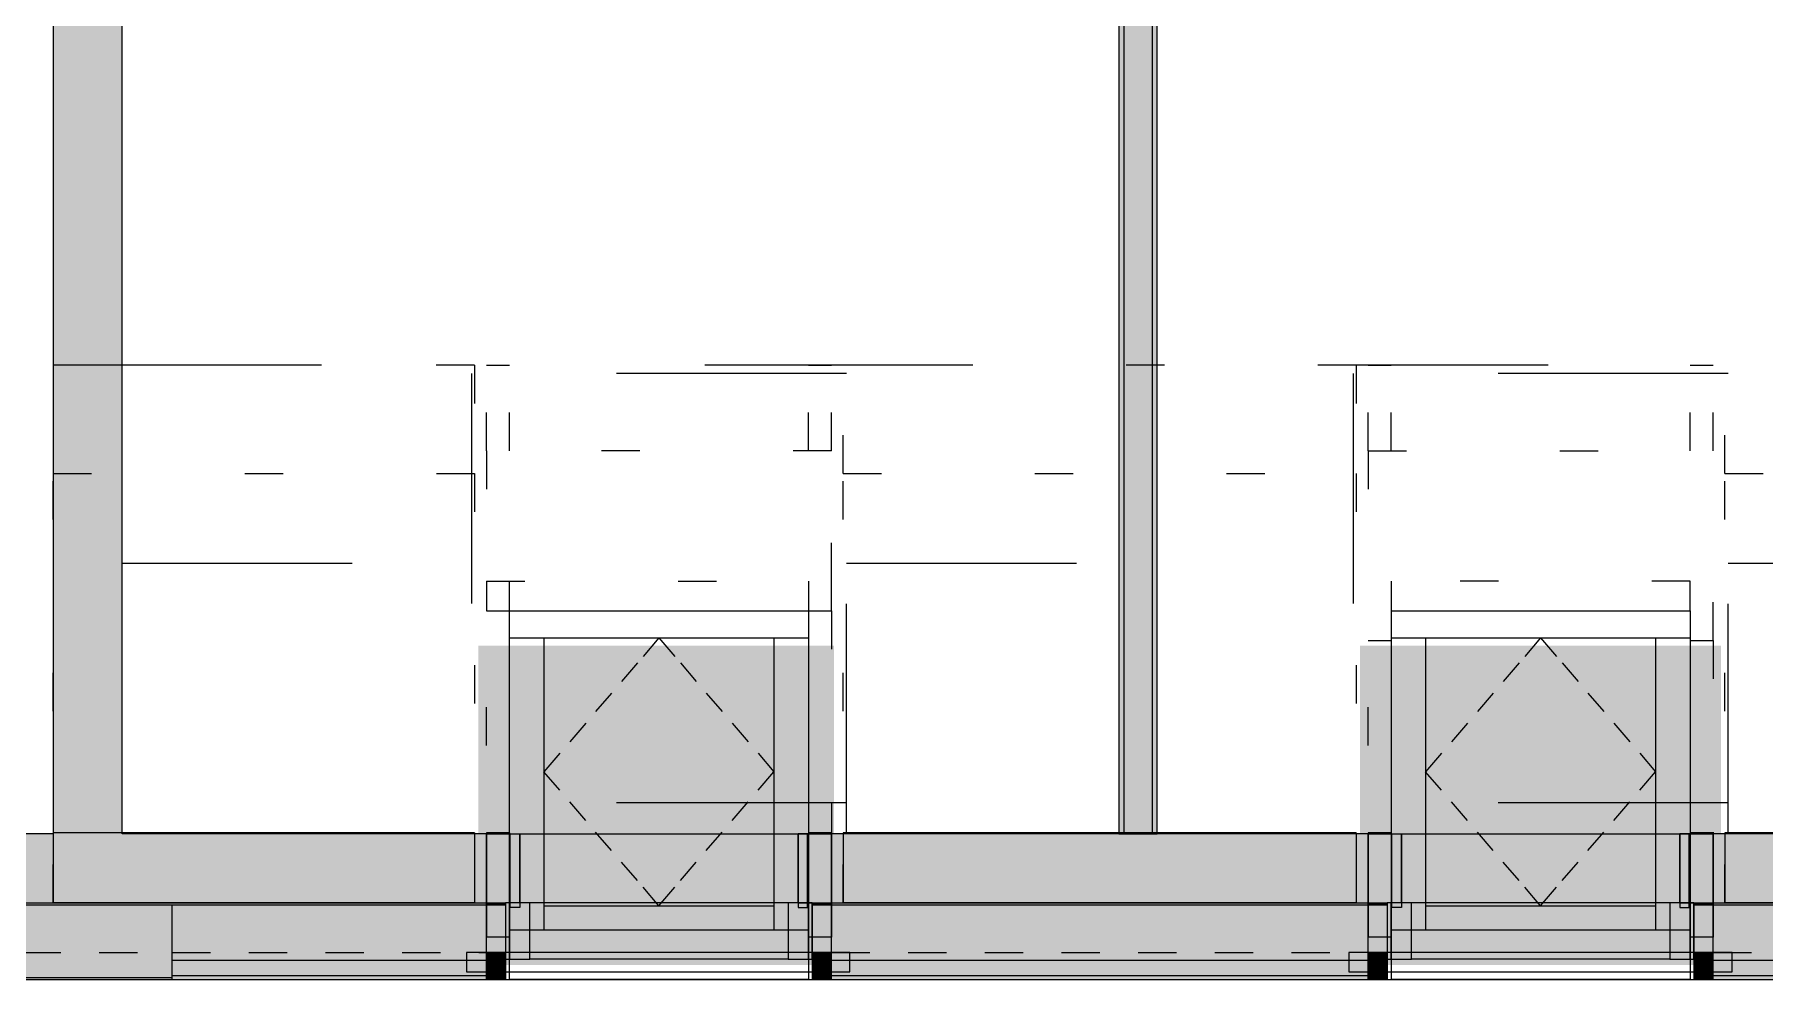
# Model space of a CAD drawing. Header units: metres. Extents: x -4 to 206, y -18 to 45.
# Drawn here: x 171.836 to 176.348, y 8.403 to 10.868 of the extents above; entities that cross this region are included whole.
import ezdxf

# ---------------------------------------------------------------- set-up
doc = ezdxf.new("R2010")
doc.units = ezdxf.units.M
doc.header["$MEASUREMENT"] = 0
for name, pattern in [('Baufluchtlinie', [0.013, 0.008, -0.005]), ('Grenzlinie', [0.008, 0.003, -0.005]), ('UNSICHTBAR', [0.4, 0, -0.4])]:
    doc.linetypes.add(name, pattern=pattern)
for name, color, linetype in [('110 Wand Aussen', 7, 'Continuous'), ('120 Wand Innen tragend', 7, 'Continuous'), ('130 Wand Innen', 7, 'Continuous'), ('310 Dachkonstruktion massiv', 7, 'Continuous'), ('325 Dachfenster', 7, 'Continuous'), ('905 VP Beschriftung Übersicht.Übersicht', 7, 'Continuous')]:
    doc.layers.add(name, color=color, linetype=linetype)

# ---------------------------------------------------------------- blocks, each defined once
blk = doc.blocks.new('Decke_6_1', base_point=(172.9622, 8.4733))
at = {"layer": '110 Wand Aussen', "color": 7, "linetype": 'Continuous', "lineweight": 13, "flags": 128}
blk.add_lwpolyline([(172.9622, 8.4733), (172.9622, 8.4233), (173.9622, 8.4233), (173.9622, 8.4733)], close=True, dxfattribs=at)
blk = doc.blocks.new('Decke_7_1', base_point=(175.2642, 8.4733))
at = {"layer": '110 Wand Aussen', "color": 7, "linetype": 'Continuous', "lineweight": 13, "flags": 128}
blk.add_lwpolyline([(175.2642, 8.4733), (175.2642, 8.4233), (176.2642, 8.4233), (176.2642, 8.4733)], close=True, dxfattribs=at)
blk = doc.blocks.new('Einfache Fensteröffnung[1]_1', base_point=(168.0292, 39.9833))
at = {"layer": '110 Wand Aussen', "color": 7, "linetype": 'Continuous', "lineweight": 18}
for p, q in [((175.3142, 8.6033), (175.3142, 8.7833)), ((176.2142, 8.6033), (176.2142, 8.7833))]:
    blk.add_line(p, q, dxfattribs=at)
at = {"layer": '110 Wand Aussen', "color": 7, "linetype": 'Continuous', "lineweight": 25}
for p, q in [((175.3142, 8.7833), (176.2142, 8.7833)), ((175.3142, 8.4033), (176.2142, 8.4033))]:
    blk.add_line(p, q, dxfattribs=at)
at = {"layer": '110 Wand Aussen', "color": 7, "linetype": 'Continuous', "lineweight": 13}
for p, q in [((175.3142, 8.5983), (175.3142, 8.6033)), ((175.3142, 8.4733), (175.3142, 8.5983)), ((176.2142, 8.5983), (176.2142, 8.6033)), ((176.2142, 8.4733), (176.2142, 8.5983)), ((175.3142, 8.4533), (175.3142, 8.4733)), ((175.3142, 8.4133), (175.3142, 8.4533)), ((176.2142, 8.4533), (176.2142, 8.4733)), ((176.2142, 8.4133), (176.2142, 8.4533)), ((175.3142, 8.4033), (175.3142, 8.4133)), ((176.2142, 8.4033), (176.2142, 8.4133))]:
    blk.add_line(p, q, dxfattribs=at)
blk = doc.blocks.new('Einfache Fensteröffnung[2]_1', base_point=(168.0292, 39.9833))
at = {"layer": '110 Wand Aussen', "color": 7, "linetype": 'Continuous', "lineweight": 18}
for p, q in [((173.0142, 8.6033), (173.0142, 8.7833)), ((173.9142, 8.6033), (173.9142, 8.7833))]:
    blk.add_line(p, q, dxfattribs=at)
at = {"layer": '110 Wand Aussen', "color": 7, "linetype": 'Continuous', "lineweight": 25}
for p, q in [((173.0142, 8.7833), (173.9142, 8.7833)), ((173.0142, 8.4033), (173.9142, 8.4033))]:
    blk.add_line(p, q, dxfattribs=at)
at = {"layer": '110 Wand Aussen', "color": 7, "linetype": 'Continuous', "lineweight": 13}
for p, q in [((173.0142, 8.5983), (173.0142, 8.6033)), ((173.0142, 8.4733), (173.0142, 8.5983)), ((173.9142, 8.5983), (173.9142, 8.6033)), ((173.9142, 8.4733), (173.9142, 8.5983)), ((173.0142, 8.4533), (173.0142, 8.4733)), ((173.0142, 8.4133), (173.0142, 8.4533)), ((173.9142, 8.4533), (173.9142, 8.4733)), ((173.9142, 8.4133), (173.9142, 8.4533)), ((173.0142, 8.4033), (173.0142, 8.4133)), ((173.9142, 8.4033), (173.9142, 8.4133))]:
    blk.add_line(p, q, dxfattribs=at)
blk = doc.blocks.new('Wand_16_1', base_point=(172.1942, 8.4733))
at = {"layer": '110 Wand Aussen', "linetype": 'Continuous', "lineweight": 0, "true_color": 0x000000}
for points in [[(172.1942, 8.6033), (173.0142, 8.6033), (173.0142, 8.7833), (172.1942, 8.7833)], [(173.9142, 8.7833), (173.9142, 8.6033), (175.3142, 8.6033), (175.3142, 8.7833)], [(176.2142, 8.7833), (176.2142, 8.6033), (177.3842, 8.6033), (177.3842, 8.7833)], [(172.1942, 8.5983), (173.0142, 8.5983), (173.0142, 8.6033), (172.1942, 8.6033)], [(172.1942, 8.5983), (172.1942, 8.4733), (173.0142, 8.4733), (173.0142, 8.5983)], [(173.9142, 8.5983), (175.3142, 8.5983), (175.3142, 8.6033), (173.9142, 8.6033)], [(173.9142, 8.4733), (175.3142, 8.4733), (175.3142, 8.5983), (173.9142, 8.5983)], [(176.2142, 8.5983), (177.5351, 8.5983), (177.5311, 8.6033), (176.2142, 8.6033)], [(176.2142, 8.4733), (177.5692, 8.4733), (177.5692, 8.5566), (177.5351, 8.5983), (176.2142, 8.5983)], [(172.1942, 8.4733), (172.1942, 8.4533), (173.0142, 8.4533), (173.0142, 8.4733)], [(173.9142, 8.4533), (175.3142, 8.4533), (175.3142, 8.4733), (173.9142, 8.4733)], [(176.2142, 8.4733), (176.2142, 8.4533), (177.5692, 8.4533), (177.5692, 8.4733)], [(172.1942, 8.4033), (173.0142, 8.4033), (173.0142, 8.4133), (172.1942, 8.4133)], [(175.3142, 8.4133), (173.9142, 8.4133), (173.9142, 8.4033), (175.3142, 8.4033)], [(176.2142, 8.4133), (176.2142, 8.4033), (177.5692, 8.4033), (177.5692, 8.4133)]]:
    blk.add_hatch(color=18, dxfattribs=at).paths.add_polyline_path(points)
at = {"layer": '110 Wand Aussen', "linetype": 'Continuous', "lineweight": 0, "true_color": 0xffffff}
for points in [[(172.1942, 8.4533), (172.1942, 8.4133), (173.0142, 8.4133), (173.0142, 8.4533)], [(173.9142, 8.4133), (175.3142, 8.4133), (175.3142, 8.4533), (173.9142, 8.4533)], [(176.2142, 8.4533), (176.2142, 8.4133), (177.5692, 8.4133), (177.5692, 8.4533)]]:
    blk.add_hatch(color=7, dxfattribs=at).paths.add_polyline_path(points)
at = {"layer": '110 Wand Aussen', "color": 7, "linetype": 'Continuous', "lineweight": 18}
for p, q in [((173.0142, 8.6033), (173.0142, 8.7833)), ((173.9142, 8.6033), (173.9142, 8.7833)), ((175.3142, 8.6033), (175.3142, 8.7833)), ((176.2142, 8.6033), (176.2142, 8.7833)), ((172.1942, 8.6033), (173.0142, 8.6033)), ((173.9142, 8.6033), (175.3142, 8.6033)), ((176.2142, 8.6033), (177.3842, 8.6033))]:
    blk.add_line(p, q, dxfattribs=at)
at = {"layer": '110 Wand Aussen', "color": 7, "linetype": 'Continuous', "lineweight": 13}
for p, q in [((172.1942, 8.5983), (173.0142, 8.5983)), ((173.0142, 8.5983), (173.0142, 8.6033)), ((173.0142, 8.4733), (173.0142, 8.5983)), ((173.9142, 8.5983), (173.9142, 8.6033)), ((173.9142, 8.5983), (175.3142, 8.5983)), ((173.9142, 8.4733), (173.9142, 8.5983)), ((175.3142, 8.5983), (175.3142, 8.6033)), ((175.3142, 8.4733), (175.3142, 8.5983)), ((176.2142, 8.5983), (176.2142, 8.6033)), ((176.2142, 8.5983), (177.5351, 8.5983)), ((176.2142, 8.4733), (176.2142, 8.5983)), ((172.1942, 8.4533), (173.0142, 8.4533)), ((173.0142, 8.4533), (173.0142, 8.4733)), ((173.0142, 8.4133), (173.0142, 8.4533)), ((173.9142, 8.4533), (173.9142, 8.4733)), ((173.9142, 8.4533), (175.3142, 8.4533)), ((173.9142, 8.4133), (173.9142, 8.4533)), ((175.3142, 8.4533), (175.3142, 8.4733)), ((175.3142, 8.4133), (175.3142, 8.4533)), ((176.2142, 8.4533), (176.2142, 8.4733)), ((176.2142, 8.4533), (177.5692, 8.4533)), ((176.2142, 8.4133), (176.2142, 8.4533)), ((172.1942, 8.4133), (173.0142, 8.4133)), ((173.0142, 8.4033), (173.0142, 8.4133)), ((173.9142, 8.4133), (175.3142, 8.4133)), ((173.9142, 8.4033), (173.9142, 8.4133)), ((175.3142, 8.4033), (175.3142, 8.4133)), ((176.2142, 8.4133), (177.5692, 8.4133)), ((176.2142, 8.4033), (176.2142, 8.4133))]:
    blk.add_line(p, q, dxfattribs=at)
at = {"layer": '110 Wand Aussen', "color": 7, "linetype": 'Baufluchtlinie', "lineweight": 0}
for p, q in [((172.1942, 8.4733), (173.0142, 8.4733)), ((173.9142, 8.4733), (175.3142, 8.4733)), ((176.2142, 8.4733), (177.5692, 8.4733))]:
    blk.add_line(p, q, dxfattribs=at)
at = {"layer": '110 Wand Aussen', "color": 7, "linetype": 'Continuous', "lineweight": 18, "flags": 128}
for points in [[(173.0142, 8.7833), (172.1942, 8.7833)], [(175.3142, 8.7833), (173.9142, 8.7833)], [(177.3842, 8.7833), (176.2142, 8.7833)]]:
    blk.add_lwpolyline(points, dxfattribs=at)
at = {"layer": '110 Wand Aussen', "color": 7, "linetype": 'Continuous', "lineweight": 13, "flags": 128}
for points in [[(172.1942, 8.4733), (172.1942, 8.5983)], [(172.1942, 8.4533), (172.1942, 8.4733)], [(172.1942, 8.4133), (172.1942, 8.4533)], [(172.1942, 8.4033), (172.1942, 8.4133)], [(172.1942, 8.4033), (173.0142, 8.4033)], [(173.9142, 8.4033), (175.3142, 8.4033)], [(176.2142, 8.4033), (177.5692, 8.4033)]]:
    blk.add_lwpolyline(points, dxfattribs=at)
at = {"layer": '110 Wand Aussen', "color": 7, "linetype": 'Continuous', "lineweight": 13}
for name in ['Einfache Fensteröffnung[2]_1', 'Einfache Fensteröffnung[1]_1']:
    blk.add_blockref(name, (168.0292, 39.9833), dxfattribs=at)
blk = doc.blocks.new('2-Flügelfenster 1+1 27[18]_1', base_point=(168.0292, 39.9833))
at = {"layer": '110 Wand Aussen', "linetype": 'Continuous', "lineweight": 0, "true_color": 0xffffff}
for points in [[(170.3792, 8.6283), (170.3792, 8.7183), (170.2892, 8.7183), (170.2892, 8.6283)], [(171.1692, 8.6283), (171.1692, 8.7183), (171.0792, 8.7183), (171.0792, 8.6283)], [(169.4442, 8.6033), (169.5442, 8.6033), (169.5442, 8.6933), (169.4442, 8.6933)], [(170.2542, 8.6933), (170.2042, 8.6933), (170.2042, 8.6033), (170.2542, 8.6033)], [(170.2542, 8.6033), (170.3042, 8.6033), (170.3042, 8.6283), (170.2892, 8.6283), (170.2892, 8.6933), (170.2542, 8.6933)], [(171.0792, 8.6833), (170.3792, 8.6833), (170.3792, 8.6633), (171.0792, 8.6633)], [(171.2542, 8.6933), (171.1692, 8.6933), (171.1692, 8.6283), (171.1542, 8.6283), (171.1542, 8.6033), (171.2542, 8.6033)], [(169.5442, 8.6583), (169.5442, 8.6383), (170.2042, 8.6383), (170.2042, 8.6583)]]:
    blk.add_hatch(color=7, dxfattribs=at).paths.add_polyline_path(points)
at = {"layer": '110 Wand Aussen', "linetype": 'Continuous', "lineweight": 0, "true_color": 0x000000}
for points in [[(169.4442, 8.6033), (169.4442, 8.6933), (169.4242, 8.6933), (169.4242, 8.6033)], [(171.2542, 8.6933), (171.2542, 8.6033), (171.2742, 8.6033), (171.2742, 8.6933)]]:
    blk.add_hatch(color=18, dxfattribs=at).paths.add_polyline_path(points)
at = {"layer": '110 Wand Aussen', "color": 8, "linetype": 'Continuous', "lineweight": 0}
blk.add_line((171.1692, 8.7183), (171.1692, 9.5983), dxfattribs=at)
at = {"layer": '110 Wand Aussen', "color": 7, "linetype": 'Continuous', "lineweight": 13}
for p, q in [((171.2742, 8.7833), (169.4242, 8.7833)), ((170.3792, 8.7183), (170.2892, 8.7183)), ((170.2892, 8.7183), (170.2892, 8.6283)), ((171.0792, 8.7183), (170.3792, 8.7183)), ((170.3792, 8.6283), (170.3792, 8.7183)), ((171.1692, 8.7183), (171.0792, 8.7183)), ((171.0792, 8.7183), (171.0792, 8.6283)), ((171.1692, 8.6283), (171.1692, 8.7183)), ((169.5442, 8.6933), (169.4442, 8.6933)), ((169.4442, 8.6933), (169.4442, 8.6033)), ((170.2042, 8.6933), (169.5442, 8.6933)), ((169.5442, 8.6033), (169.5442, 8.6933)), ((170.2542, 8.6933), (170.2042, 8.6933)), ((170.2042, 8.6933), (170.2042, 8.6033)), ((170.2892, 8.6933), (170.2542, 8.6933)), ((170.2892, 8.6283), (170.2892, 8.6933)), ((171.0792, 8.6833), (170.3792, 8.6833)), ((171.2542, 8.6933), (171.1692, 8.6933)), ((171.1692, 8.6933), (171.1692, 8.6283)), ((171.2542, 8.6033), (171.2542, 8.6933)), ((170.2042, 8.6583), (169.5442, 8.6583)), ((169.5442, 8.6383), (170.2042, 8.6383)), ((170.3042, 8.6283), (170.2892, 8.6283)), ((170.2892, 8.6283), (170.3792, 8.6283)), ((170.3042, 8.6033), (170.3042, 8.6283)), ((170.3792, 8.6633), (171.0792, 8.6633)), ((170.3792, 8.6283), (171.0792, 8.6283)), ((171.0792, 8.6283), (171.1692, 8.6283)), ((171.1692, 8.6283), (171.1542, 8.6283)), ((171.1542, 8.6283), (171.1542, 8.6033)), ((169.4942, 8.6033), (169.4242, 8.6033)), ((169.4942, 8.6033), (169.4242, 8.6033)), ((169.4442, 8.6033), (169.5442, 8.6033)), ((169.4942, 8.6033), (169.4992, 8.6033)), ((169.4942, 8.6033), (169.4992, 8.6033)), ((169.4992, 8.5983), (169.4992, 8.6033)), ((169.4992, 8.4733), (169.4992, 8.5983)), ((169.5442, 8.6033), (170.2042, 8.6033)), ((170.2042, 8.6033), (170.2542, 8.6033)), ((170.2542, 8.6033), (170.3042, 8.6033)), ((170.3042, 8.6033), (171.1542, 8.6033)), ((171.1542, 8.6033), (171.2542, 8.6033)), ((171.2042, 8.6033), (171.1992, 8.6033)), ((171.2042, 8.6033), (171.1992, 8.6033)), ((171.1992, 8.5983), (171.1992, 8.6033)), ((171.1992, 8.4733), (171.1992, 8.5983)), ((169.4992, 8.4083), (169.4992, 8.4733)), ((171.1992, 8.4083), (171.1992, 8.4733)), ((169.4992, 8.4033), (169.4992, 8.4083)), ((171.1992, 8.4033), (169.4992, 8.4033)), ((171.1992, 8.4033), (171.1992, 8.4083))]:
    blk.add_line(p, q, dxfattribs=at)
at = {"layer": '110 Wand Aussen', "color": 7, "linetype": 'Continuous', "lineweight": 18}
for p, q in [((169.4242, 8.6933), (169.4242, 8.7833)), ((171.2742, 8.6933), (171.2742, 8.7833)), ((169.4242, 8.6033), (169.4242, 8.6933)), ((169.4242, 8.6033), (169.4242, 8.6933)), ((171.2742, 8.6033), (171.2742, 8.6933)), ((171.2742, 8.6033), (171.2742, 8.6933)), ((171.2742, 8.6033), (171.2042, 8.6033)), ((171.2742, 8.6033), (171.2042, 8.6033))]:
    blk.add_line(p, q, dxfattribs=at)
at = {"layer": '110 Wand Aussen', "color": 7, "linetype": 'Continuous', "lineweight": 13, "flags": 128}
for points in [[(169.4442, 8.6033), (169.4242, 8.6033), (169.4242, 8.6933), (169.4442, 8.6933)], [(171.2542, 8.6933), (171.2742, 8.6933), (171.2742, 8.6033), (171.2542, 8.6033)]]:
    blk.add_lwpolyline(points, close=True, dxfattribs=at)
at = {"layer": '110 Wand Aussen', "color": 8, "linetype": 'Continuous', "lineweight": 0}
blk.add_arc((171.1692, 8.7183), 0.88, 90, 180, dxfattribs=at)
at = {"layer": '110 Wand Aussen', "color": 7, "linetype": 'Continuous', "lineweight": 13}
for p in [(169.4242, 8.7833), (171.2742, 8.7833), (169.4992, 8.4033), (171.1992, 8.4033)]:
    blk.add_point(p, dxfattribs=at)
blk = doc.blocks.new('Wand_87_1', base_point=(169.1142, 8.4733))
at = {"layer": '110 Wand Aussen', "linetype": 'Continuous', "lineweight": 0, "true_color": 0x000000}
for points in [[(169.1142, 8.7833), (169.1142, 8.6033), (169.4242, 8.6033), (169.4242, 8.6933), (169.4242, 8.7833)], [(172.1942, 8.7833), (171.2742, 8.7833), (171.2742, 8.6933), (171.2742, 8.6033), (172.1942, 8.6033)], [(169.1142, 8.5983), (169.4942, 8.5983), (169.4942, 8.6033), (169.1142, 8.6033)], [(169.1142, 8.4733), (169.4942, 8.4733), (169.4942, 8.5983), (169.1142, 8.5983)], [(169.4942, 8.4033), (169.4992, 8.4033), (169.4992, 8.6033), (169.4942, 8.6033)], [(171.2042, 8.4033), (171.2042, 8.6033), (171.1992, 8.6033), (171.1992, 8.4033)], [(172.1942, 8.6033), (171.2042, 8.6033), (171.2042, 8.5983), (172.1942, 8.5983)], [(172.1942, 8.5983), (171.2042, 8.5983), (171.2042, 8.4733), (172.1942, 8.4733)], [(169.1142, 8.4083), (169.4942, 8.4083), (169.4942, 8.4733), (169.1142, 8.4733)], [(172.1942, 8.4733), (171.2042, 8.4733), (171.2042, 8.4083), (172.1942, 8.4083)], [(169.1142, 8.4083), (169.1142, 8.4033), (169.4942, 8.4033), (169.4942, 8.4083)], [(171.2042, 8.4033), (172.1942, 8.4033), (172.1942, 8.4083), (171.2042, 8.4083)]]:
    blk.add_hatch(color=18, dxfattribs=at).paths.add_polyline_path(points)
at = {"layer": '110 Wand Aussen', "color": 7, "linetype": 'Continuous', "lineweight": 18}
for p, q in [((169.4242, 8.6933), (169.4242, 8.7833)), ((171.2742, 8.6933), (171.2742, 8.7833)), ((169.4242, 8.6033), (169.4242, 8.6933)), ((171.2742, 8.6033), (171.2742, 8.6933)), ((169.1142, 8.6033), (169.4242, 8.6033)), ((171.2742, 8.6033), (171.2042, 8.6033)), ((171.2742, 8.6033), (172.1942, 8.6033))]:
    blk.add_line(p, q, dxfattribs=at)
at = {"layer": '110 Wand Aussen', "color": 7, "linetype": 'Continuous', "lineweight": 13}
for p, q in [((169.1142, 8.5983), (169.4942, 8.5983)), ((169.4942, 8.6033), (169.4242, 8.6033)), ((169.4942, 8.6033), (169.4992, 8.6033)), ((169.4942, 8.4083), (169.4942, 8.6033)), ((169.4992, 8.5983), (169.4992, 8.6033)), ((169.4992, 8.4733), (169.4992, 8.5983)), ((171.1992, 8.5983), (171.1992, 8.6033)), ((171.2042, 8.6033), (171.1992, 8.6033)), ((171.1992, 8.4733), (171.1992, 8.5983)), ((171.2042, 8.4083), (171.2042, 8.6033)), ((171.2042, 8.5983), (172.1942, 8.5983)), ((169.4992, 8.4083), (169.4992, 8.4733)), ((171.1992, 8.4083), (171.1992, 8.4733)), ((169.1142, 8.4083), (169.4942, 8.4083)), ((169.4942, 8.4033), (169.4992, 8.4033)), ((169.4992, 8.4033), (169.4992, 8.4083)), ((171.1992, 8.4033), (171.1992, 8.4083)), ((171.2042, 8.4033), (171.1992, 8.4033)), ((171.2042, 8.4083), (172.1942, 8.4083))]:
    blk.add_line(p, q, dxfattribs=at)
at = {"layer": '110 Wand Aussen', "color": 7, "linetype": 'Baufluchtlinie', "lineweight": 0}
for p, q in [((169.1142, 8.4733), (169.4942, 8.4733)), ((171.2042, 8.4733), (172.1942, 8.4733))]:
    blk.add_line(p, q, dxfattribs=at)
at = {"layer": '110 Wand Aussen', "color": 7, "linetype": 'Continuous', "lineweight": 18, "flags": 128}
for points in [[(169.4242, 8.7833), (169.1142, 8.7833)], [(171.8842, 8.7833), (171.2742, 8.7833)], [(172.1942, 8.7833), (172.0642, 8.7833)]]:
    blk.add_lwpolyline(points, dxfattribs=at)
at = {"layer": '110 Wand Aussen', "color": 7, "linetype": 'Continuous', "lineweight": 13, "flags": 128}
for points in [[(172.1942, 8.4733), (172.1942, 8.5983)], [(172.1942, 8.4083), (172.1942, 8.4733)], [(169.1142, 8.4033), (169.4942, 8.4033)], [(171.2042, 8.4033), (172.1942, 8.4033)], [(172.1942, 8.4033), (172.1942, 8.4083)]]:
    blk.add_lwpolyline(points, dxfattribs=at)
at = {"layer": '110 Wand Aussen', "color": 7, "linetype": 'Continuous', "lineweight": 13}
blk.add_blockref('2-Flügelfenster 1+1 27[18]_1', (168.0292, 39.9833), dxfattribs=at)
blk = doc.blocks.new('VELUX VerticalBundle[21]_1', base_point=(168.0292, 39.9833))
at = {"layer": '325 Dachfenster', "linetype": 'Continuous', "lineweight": 0, "true_color": 0x000000}
for points in [[(175.4013, 8.5913), (175.4013, 8.7033), (175.4013, 8.7833), (175.3763, 8.7833), (175.3763, 8.7033), (175.3763, 8.5913)], [(176.1271, 8.5913), (176.1521, 8.5913), (176.1521, 8.7033), (176.1521, 8.7833), (176.1271, 8.7833), (176.1271, 8.7033)], [(175.3742, 8.603), (175.3642, 8.603), (175.3642, 8.456), (175.3742, 8.456)], [(175.4273, 8.603), (175.3742, 8.603), (175.3742, 8.456), (175.4273, 8.456)], [(176.1542, 8.603), (176.1011, 8.603), (176.1011, 8.456), (176.1542, 8.456)], [(176.1642, 8.603), (176.1542, 8.603), (176.1542, 8.456), (176.1642, 8.456)]]:
    blk.add_hatch(color=18, dxfattribs=at).paths.add_polyline_path(points)
at = {"layer": '325 Dachfenster', "color": 7, "linetype": 'Continuous', "lineweight": 18}
for p, q in [((176.1011, 8.603), (175.4273, 8.603)), ((176.1011, 8.456), (175.4273, 8.456)), ((176.1011, 8.456), (175.4273, 8.456))]:
    blk.add_line(p, q, dxfattribs=at)
at = {"layer": '325 Dachfenster', "color": 7, "linetype": 'Continuous', "lineweight": 18, "flags": 128}
for points in [[(175.4013, 8.5913), (175.3763, 8.5913), (175.3763, 8.7033), (175.3763, 8.7833), (175.4013, 8.7833), (175.4013, 8.7033)], [(176.1271, 8.5913), (176.1521, 8.5913), (176.1521, 8.7033), (176.1521, 8.7833), (176.1271, 8.7833), (176.1271, 8.7033)], [(175.3742, 8.603), (175.3642, 8.603), (175.3642, 8.456), (175.3742, 8.456)], [(176.1642, 8.603), (176.1542, 8.603), (176.1542, 8.456), (176.1642, 8.456)]]:
    blk.add_lwpolyline(points, close=True, dxfattribs=at)
at = {"layer": '325 Dachfenster', "color": 7, "linetype": 'Continuous', "lineweight": 13, "flags": 128}
for points in [[(175.4273, 8.603), (175.3742, 8.603), (175.3742, 8.456), (175.4273, 8.456)], [(176.1542, 8.603), (176.1011, 8.603), (176.1011, 8.456), (176.1542, 8.456)]]:
    blk.add_lwpolyline(points, close=True, dxfattribs=at)
blk = doc.blocks.new('Wand_216_1', base_point=(175.3142, 8.4733))
at = {"layer": '325 Dachfenster', "linetype": 'Continuous', "lineweight": 0, "true_color": 0x000000}
for points in [[(175.3142, 8.7833), (175.3142, 8.6033), (175.3763, 8.6033), (175.3763, 8.7033), (175.3763, 8.7833)], [(176.1521, 8.7033), (176.1521, 8.6033), (176.2142, 8.6033), (176.2142, 8.7833), (176.1521, 8.7833)], [(175.3142, 8.6033), (175.3142, 8.5983), (175.3642, 8.5983), (175.3642, 8.6033)], [(175.3142, 8.4733), (175.3642, 8.4733), (175.3642, 8.5983), (175.3142, 8.5983)], [(176.1642, 8.5983), (176.2142, 8.5983), (176.2142, 8.6033), (176.1642, 8.6033)], [(176.1642, 8.4733), (176.2142, 8.4733), (176.2142, 8.5983), (176.1642, 8.5983)], [(175.3142, 8.4533), (175.3642, 8.4533), (175.3642, 8.4733), (175.3142, 8.4733)], [(176.1642, 8.4533), (176.2142, 8.4533), (176.2142, 8.4733), (176.1642, 8.4733)], [(175.3642, 8.4133), (175.3142, 8.4133), (175.3142, 8.4033), (175.3642, 8.4033)], [(176.2142, 8.4133), (176.1642, 8.4133), (176.1642, 8.4033), (176.2142, 8.4033)]]:
    blk.add_hatch(color=18, dxfattribs=at).paths.add_polyline_path(points)
at = {"layer": '325 Dachfenster', "linetype": 'Continuous', "lineweight": 0, "true_color": 0xffffff}
for points in [[(175.3142, 8.4133), (175.3642, 8.4133), (175.3642, 8.4533), (175.3142, 8.4533)], [(176.1642, 8.4133), (176.2142, 8.4133), (176.2142, 8.4533), (176.1642, 8.4533)]]:
    blk.add_hatch(color=7, dxfattribs=at).paths.add_polyline_path(points)
at = {"layer": '325 Dachfenster', "color": 7, "linetype": 'Continuous', "lineweight": 18}
for p, q in [((175.4013, 8.7033), (175.4013, 8.7833)), ((176.1271, 8.7033), (176.1271, 8.7833)), ((175.4013, 8.6033), (175.4013, 8.7033)), ((176.1271, 8.6033), (176.1271, 8.7033)), ((175.3142, 8.6033), (175.3642, 8.6033)), ((175.4013, 8.6033), (175.3642, 8.6033)), ((175.3642, 8.6033), (175.3642, 8.4033)), ((176.1271, 8.6033), (176.1642, 8.6033)), ((176.1642, 8.6033), (176.2142, 8.6033)), ((176.1642, 8.6033), (176.1642, 8.4033))]:
    blk.add_line(p, q, dxfattribs=at)
at = {"layer": '325 Dachfenster', "color": 7, "linetype": 'Continuous', "lineweight": 13}
for p, q in [((175.3142, 8.5983), (175.3642, 8.5983)), ((176.1642, 8.5983), (176.2142, 8.5983)), ((175.3142, 8.4533), (175.3642, 8.4533)), ((176.1642, 8.4533), (176.2142, 8.4533)), ((175.3142, 8.4133), (175.3642, 8.4133)), ((176.1642, 8.4133), (176.2142, 8.4133))]:
    blk.add_line(p, q, dxfattribs=at)
at = {"layer": '325 Dachfenster', "color": 7, "linetype": 'Baufluchtlinie', "lineweight": 0}
for p, q in [((175.3142, 8.4733), (175.3642, 8.4733)), ((176.1642, 8.4733), (176.2142, 8.4733))]:
    blk.add_line(p, q, dxfattribs=at)
at = {"layer": '325 Dachfenster', "color": 7, "linetype": 'Continuous', "lineweight": 18, "flags": 128}
for points in [[(175.3763, 8.7833), (175.3142, 8.7833)], [(176.2142, 8.7833), (176.1521, 8.7833)]]:
    blk.add_lwpolyline(points, dxfattribs=at)
at = {"layer": '325 Dachfenster', "color": 7, "linetype": 'Continuous', "lineweight": 13, "flags": 128}
for points in [[(175.3142, 8.4033), (175.3642, 8.4033)], [(176.1642, 8.4033), (176.2142, 8.4033)]]:
    blk.add_lwpolyline(points, dxfattribs=at)
at = {"layer": '325 Dachfenster', "color": 7, "linetype": 'Continuous', "lineweight": 13}
blk.add_blockref('VELUX VerticalBundle[21]_1', (168.0292, 39.9833), dxfattribs=at)
blk = doc.blocks.new('VELUX VerticalBundle[22]_1', base_point=(168.0292, 39.9833))
at = {"layer": '325 Dachfenster', "linetype": 'Continuous', "lineweight": 0, "true_color": 0x000000}
for points in [[(173.1013, 8.5913), (173.1013, 8.7033), (173.1013, 8.7833), (173.0763, 8.7833), (173.0763, 8.7033), (173.0763, 8.5913)], [(173.8271, 8.5913), (173.8521, 8.5913), (173.8521, 8.7033), (173.8521, 8.7833), (173.8271, 8.7833), (173.8271, 8.7033)], [(173.0742, 8.603), (173.0642, 8.603), (173.0642, 8.456), (173.0742, 8.456)], [(173.1273, 8.603), (173.0742, 8.603), (173.0742, 8.456), (173.1273, 8.456)], [(173.8542, 8.603), (173.8011, 8.603), (173.8011, 8.456), (173.8542, 8.456)], [(173.8642, 8.603), (173.8542, 8.603), (173.8542, 8.456), (173.8642, 8.456)]]:
    blk.add_hatch(color=18, dxfattribs=at).paths.add_polyline_path(points)
at = {"layer": '325 Dachfenster', "color": 7, "linetype": 'Continuous', "lineweight": 18}
for p, q in [((173.8011, 8.603), (173.1273, 8.603)), ((173.8011, 8.456), (173.1273, 8.456)), ((173.8011, 8.456), (173.1273, 8.456))]:
    blk.add_line(p, q, dxfattribs=at)
at = {"layer": '325 Dachfenster', "color": 7, "linetype": 'Continuous', "lineweight": 18, "flags": 128}
for points in [[(173.1013, 8.5913), (173.0763, 8.5913), (173.0763, 8.7033), (173.0763, 8.7833), (173.1013, 8.7833), (173.1013, 8.7033)], [(173.8271, 8.5913), (173.8521, 8.5913), (173.8521, 8.7033), (173.8521, 8.7833), (173.8271, 8.7833), (173.8271, 8.7033)], [(173.0742, 8.603), (173.0642, 8.603), (173.0642, 8.456), (173.0742, 8.456)], [(173.8642, 8.603), (173.8542, 8.603), (173.8542, 8.456), (173.8642, 8.456)]]:
    blk.add_lwpolyline(points, close=True, dxfattribs=at)
at = {"layer": '325 Dachfenster', "color": 7, "linetype": 'Continuous', "lineweight": 13, "flags": 128}
for points in [[(173.1273, 8.603), (173.0742, 8.603), (173.0742, 8.456), (173.1273, 8.456)], [(173.8542, 8.603), (173.8011, 8.603), (173.8011, 8.456), (173.8542, 8.456)]]:
    blk.add_lwpolyline(points, close=True, dxfattribs=at)
blk = doc.blocks.new('Wand_217_1', base_point=(173.0142, 8.4733))
at = {"layer": '325 Dachfenster', "linetype": 'Continuous', "lineweight": 0, "true_color": 0x000000}
for points in [[(173.0142, 8.7833), (173.0142, 8.6033), (173.0763, 8.6033), (173.0763, 8.7033), (173.0763, 8.7833)], [(173.8521, 8.7033), (173.8521, 8.6033), (173.9142, 8.6033), (173.9142, 8.7833), (173.8521, 8.7833)], [(173.0142, 8.6033), (173.0142, 8.5983), (173.0642, 8.5983), (173.0642, 8.6033)], [(173.0142, 8.4733), (173.0642, 8.4733), (173.0642, 8.5983), (173.0142, 8.5983)], [(173.8642, 8.5983), (173.9142, 8.5983), (173.9142, 8.6033), (173.8642, 8.6033)], [(173.8642, 8.4733), (173.9142, 8.4733), (173.9142, 8.5983), (173.8642, 8.5983)], [(173.0142, 8.4533), (173.0642, 8.4533), (173.0642, 8.4733), (173.0142, 8.4733)], [(173.8642, 8.4533), (173.9142, 8.4533), (173.9142, 8.4733), (173.8642, 8.4733)], [(173.0642, 8.4133), (173.0142, 8.4133), (173.0142, 8.4033), (173.0642, 8.4033)], [(173.9142, 8.4133), (173.8642, 8.4133), (173.8642, 8.4033), (173.9142, 8.4033)]]:
    blk.add_hatch(color=18, dxfattribs=at).paths.add_polyline_path(points)
at = {"layer": '325 Dachfenster', "linetype": 'Continuous', "lineweight": 0, "true_color": 0xffffff}
for points in [[(173.0142, 8.4133), (173.0642, 8.4133), (173.0642, 8.4533), (173.0142, 8.4533)], [(173.8642, 8.4133), (173.9142, 8.4133), (173.9142, 8.4533), (173.8642, 8.4533)]]:
    blk.add_hatch(color=7, dxfattribs=at).paths.add_polyline_path(points)
at = {"layer": '325 Dachfenster', "color": 7, "linetype": 'Continuous', "lineweight": 18}
for p, q in [((173.1013, 8.7033), (173.1013, 8.7833)), ((173.8271, 8.7033), (173.8271, 8.7833)), ((173.1013, 8.6033), (173.1013, 8.7033)), ((173.8271, 8.6033), (173.8271, 8.7033)), ((173.0142, 8.6033), (173.0642, 8.6033)), ((173.1013, 8.6033), (173.0642, 8.6033)), ((173.0642, 8.6033), (173.0642, 8.4033)), ((173.8271, 8.6033), (173.8642, 8.6033)), ((173.8642, 8.6033), (173.9142, 8.6033)), ((173.8642, 8.6033), (173.8642, 8.4033))]:
    blk.add_line(p, q, dxfattribs=at)
at = {"layer": '325 Dachfenster', "color": 7, "linetype": 'Continuous', "lineweight": 13}
for p, q in [((173.0142, 8.5983), (173.0642, 8.5983)), ((173.8642, 8.5983), (173.9142, 8.5983)), ((173.0142, 8.4533), (173.0642, 8.4533)), ((173.8642, 8.4533), (173.9142, 8.4533)), ((173.0142, 8.4133), (173.0642, 8.4133)), ((173.8642, 8.4133), (173.9142, 8.4133))]:
    blk.add_line(p, q, dxfattribs=at)
at = {"layer": '325 Dachfenster', "color": 7, "linetype": 'Baufluchtlinie', "lineweight": 0}
for p, q in [((173.0142, 8.4733), (173.0642, 8.4733)), ((173.8642, 8.4733), (173.9142, 8.4733))]:
    blk.add_line(p, q, dxfattribs=at)
at = {"layer": '325 Dachfenster', "color": 7, "linetype": 'Continuous', "lineweight": 18, "flags": 128}
for points in [[(173.0763, 8.7833), (173.0142, 8.7833)], [(173.9142, 8.7833), (173.8521, 8.7833)]]:
    blk.add_lwpolyline(points, dxfattribs=at)
at = {"layer": '325 Dachfenster', "color": 7, "linetype": 'Continuous', "lineweight": 13, "flags": 128}
for points in [[(173.0142, 8.5983), (173.0142, 8.6033)], [(173.0142, 8.4733), (173.0142, 8.5983)], [(173.9142, 8.5983), (173.9142, 8.6033)], [(173.9142, 8.4733), (173.9142, 8.5983)], [(173.0142, 8.4533), (173.0142, 8.4733)], [(173.0142, 8.4133), (173.0142, 8.4533)], [(173.9142, 8.4533), (173.9142, 8.4733)], [(173.9142, 8.4133), (173.9142, 8.4533)], [(173.0142, 8.4033), (173.0142, 8.4133)], [(173.0142, 8.4033), (173.0642, 8.4033)], [(173.8642, 8.4033), (173.9142, 8.4033)], [(173.9142, 8.4033), (173.9142, 8.4133)]]:
    blk.add_lwpolyline(points, dxfattribs=at)
at = {"layer": '325 Dachfenster', "color": 7, "linetype": 'Continuous', "lineweight": 13}
blk.add_blockref('VELUX VerticalBundle[22]_1', (168.0292, 39.9833), dxfattribs=at)
blk = doc.blocks.new('Dachfläche_6_1', base_point=(171.8842, 9.7233))
at = {"layer": '310 Dachkonstruktion massiv', "linetype": 'Continuous', "lineweight": 0, "true_color": 0x000000}
for points in [[(171.8842, 8.7861), (171.8842, 8.6031), (172.9832, 8.6031), (172.9832, 8.7861)], [(175.2832, 8.7861), (173.9452, 8.7861), (173.9452, 8.6031), (175.2832, 8.6031)], [(176.2452, 8.7861), (176.2452, 8.6031), (177.5642, 8.6031), (177.5642, 8.7861)]]:
    blk.add_hatch(color=18, dxfattribs=at).paths.add_polyline_path(points)
at = {"layer": '310 Dachkonstruktion massiv', "color": 7, "linetype": 'Continuous', "lineweight": 18}
for p, q in [((171.8842, 8.7861), (171.8842, 8.6031)), ((172.9832, 8.7861), (171.8842, 8.7861)), ((172.9832, 8.7861), (172.9832, 8.6031)), ((175.2832, 8.7861), (173.9452, 8.7861)), ((173.9452, 8.7861), (173.9452, 8.6031)), ((175.2832, 8.7861), (175.2832, 8.6031)), ((176.2452, 8.7861), (176.2452, 8.6031)), ((177.5642, 8.7861), (176.2452, 8.7861)), ((172.9832, 8.6031), (171.8842, 8.6031)), ((175.2832, 8.6031), (173.9452, 8.6031)), ((177.5642, 8.6031), (176.2452, 8.6031))]:
    blk.add_line(p, q, dxfattribs=at)
at = {"layer": '310 Dachkonstruktion massiv', "color": 7, "linetype": 'UNSICHTBAR', "lineweight": 13, "flags": 128}
for points in [[(171.8842, 10.0061), (171.8842, 9.7233)], [(172.9832, 10.0061), (171.8842, 10.0061)], [(172.9832, 10.0061), (172.9832, 9.7233)], [(175.2832, 10.0061), (173.9452, 10.0061)], [(173.9452, 9.7233), (173.9452, 10.0061)], [(175.2832, 10.0061), (175.2832, 9.7233)], [(177.5642, 10.0061), (176.2452, 10.0061)], [(176.2452, 9.7233), (176.2452, 10.0061)], [(171.8842, 9.7233), (172.9832, 9.7233)], [(171.8842, 8.6031), (171.8842, 9.7233)], [(172.9832, 9.7233), (172.9832, 8.6031)], [(173.9452, 9.7233), (175.2832, 9.7233)], [(173.9452, 8.6031), (173.9452, 9.7233)], [(175.2832, 9.7233), (175.2832, 8.6031)], [(176.2452, 8.6031), (176.2452, 9.7233)], [(176.2452, 9.7233), (177.5642, 9.7233)], [(172.9832, 8.6031), (171.8842, 8.6031)], [(175.2832, 8.6031), (173.9452, 8.6031)], [(177.5642, 8.6031), (176.2452, 8.6031)]]:
    blk.add_lwpolyline(points, dxfattribs=at)
blk = doc.blocks.new('VELUX SlopeRoofBundle[10]_1', base_point=(168.0292, 39.9833))
at = {"layer": '325 Dachfenster', "linetype": 'Continuous', "lineweight": 0, "flags": 128}
for points in [[(175.3742, 9.365), (176.1542, 9.365)], [(175.3742, 9.365), (175.3742, 9.2873), (175.3742, 8.5321), (175.3742, 8.5133), (175.3742, 8.4033)], [(176.1542, 9.365), (176.1542, 9.2873), (176.1542, 8.5321), (176.1542, 8.5133), (176.1542, 8.4033)], [(175.3742, 9.2943), (176.1542, 9.2943)], [(175.4642, 9.2943), (175.4642, 8.5321)], [(175.7642, 9.2943), (175.7227, 9.246)], [(175.7642, 9.2943), (175.8058, 9.246)], [(176.0642, 9.2943), (176.0642, 8.5321)], [(175.7082, 9.2291), (175.6667, 9.1807)], [(175.8203, 9.2291), (175.8618, 9.1807)], [(175.6407, 9.1505), (175.5992, 9.1022)], [(175.8877, 9.1505), (175.9293, 9.1022)], [(175.5732, 9.0719), (175.5317, 9.0236)], [(175.9552, 9.0719), (175.9967, 9.0236)], [(175.5058, 8.9934), (175.4642, 8.945)], [(176.0227, 8.9934), (176.0642, 8.945)], [(175.5058, 8.8967), (175.4642, 8.945)], [(176.0227, 8.8967), (176.0642, 8.945)], [(175.5732, 8.8181), (175.5317, 8.8665)], [(175.9552, 8.8181), (175.9967, 8.8665)], [(175.6407, 8.7395), (175.5992, 8.7879)], [(175.8877, 8.7395), (175.9293, 8.7879)], [(175.7082, 8.661), (175.6667, 8.7093)], [(175.8203, 8.661), (175.8618, 8.7093)], [(175.7642, 8.5957), (175.7227, 8.6441)], [(175.7642, 8.5957), (175.8058, 8.6441)], [(175.4642, 8.5957), (176.0642, 8.5957)], [(176.1542, 8.5321), (175.3742, 8.5321)], [(176.1542, 8.4033), (175.3742, 8.4033)]]:
    blk.add_lwpolyline(points, dxfattribs=at)
blk = doc.blocks.new('Dachfläche_16_1', base_point=(176.2142, 8.5133))
at = {"layer": '325 Dachfenster', "linetype": 'Continuous', "lineweight": 0, "true_color": 0x000000}
for points in [[(175.3742, 8.5133), (175.3742, 8.7861), (175.3142, 8.7861), (175.3142, 8.5133)], [(176.2142, 8.7861), (176.1542, 8.7861), (176.1542, 8.5133), (176.2142, 8.5133)]]:
    blk.add_hatch(color=18, dxfattribs=at).paths.add_polyline_path(points)
at = {"layer": '325 Dachfenster', "color": 7, "linetype": 'Continuous', "lineweight": 13}
for p, q in [((175.3142, 8.7861), (175.3142, 8.5133)), ((175.3742, 8.7861), (175.3142, 8.7861)), ((175.3742, 8.7861), (175.3742, 8.5133)), ((176.2142, 8.7861), (176.1542, 8.7861)), ((176.1542, 8.7861), (176.1542, 8.5133)), ((176.2142, 8.7861), (176.2142, 8.5133)), ((175.3742, 8.5133), (175.3142, 8.5133)), ((176.2142, 8.5133), (176.1542, 8.5133))]:
    blk.add_line(p, q, dxfattribs=at)
at = {"layer": '325 Dachfenster', "color": 255, "linetype": 'UNSICHTBAR', "lineweight": 13, "flags": 128}
for points in [[(175.3142, 10.0061), (175.3742, 10.0061)], [(175.3142, 9.7822), (175.3142, 10.0061)], [(175.3742, 9.7822), (175.3742, 10.0061)], [(176.1542, 10.0061), (176.2142, 10.0061)], [(176.1542, 9.7822), (176.1542, 10.0061)], [(176.2142, 9.7822), (176.2142, 10.0061)], [(175.3142, 9.7822), (176.2142, 9.7822)], [(175.3142, 9.7822), (175.3142, 9.2873)], [(176.2142, 9.2873), (176.2142, 9.7822)], [(175.3742, 9.4428), (175.3742, 9.365)], [(176.1542, 9.4428), (175.3742, 9.4428)], [(176.1542, 9.365), (176.1542, 9.4428)], [(175.3142, 9.2873), (175.3742, 9.2873)], [(175.3142, 8.5133), (175.3142, 9.2873)], [(176.1542, 9.2873), (176.2142, 9.2873)], [(176.2142, 9.2873), (176.2142, 8.5133)], [(175.3742, 8.5133), (175.3142, 8.5133)], [(176.2142, 8.5133), (176.1542, 8.5133)]]:
    blk.add_lwpolyline(points, dxfattribs=at)
at = {"layer": '325 Dachfenster', "linetype": 'Continuous', "lineweight": 0}
blk.add_blockref('VELUX SlopeRoofBundle[10]_1', (168.0292, 39.9833), dxfattribs=at)
blk = doc.blocks.new('VELUX SlopeRoofBundle[11]_1', base_point=(168.0292, 39.9833))
at = {"layer": '325 Dachfenster', "linetype": 'Continuous', "lineweight": 0, "flags": 128}
for points in [[(173.0742, 8.4033), (173.0742, 8.5133), (173.0742, 8.5321), (173.0742, 9.365)], [(173.0742, 9.365), (173.8542, 9.365)], [(173.8542, 9.365), (173.8542, 8.5321), (173.8542, 8.5133), (173.8542, 8.4033)], [(173.0742, 9.2943), (173.8542, 9.2943)], [(173.1642, 9.2943), (173.1642, 8.5321)], [(173.4642, 9.2943), (173.4227, 9.246)], [(173.4642, 9.2943), (173.5058, 9.246)], [(173.7642, 9.2943), (173.7642, 8.5321)], [(173.4082, 9.2291), (173.3667, 9.1807)], [(173.5203, 9.2291), (173.5618, 9.1807)], [(173.3407, 9.1505), (173.2992, 9.1022)], [(173.5877, 9.1505), (173.6293, 9.1022)], [(173.2732, 9.0719), (173.2317, 9.0236)], [(173.6552, 9.0719), (173.6967, 9.0236)], [(173.2058, 8.9934), (173.1642, 8.945)], [(173.7227, 8.9934), (173.7642, 8.945)], [(173.2058, 8.8967), (173.1642, 8.945)], [(173.7227, 8.8967), (173.7642, 8.945)], [(173.2732, 8.8181), (173.2317, 8.8665)], [(173.6552, 8.8181), (173.6967, 8.8665)], [(173.3407, 8.7395), (173.2992, 8.7879)], [(173.5877, 8.7395), (173.6293, 8.7879)], [(173.4082, 8.661), (173.3667, 8.7093)], [(173.5203, 8.661), (173.5618, 8.7093)], [(173.4642, 8.5957), (173.4227, 8.6441)], [(173.4642, 8.5957), (173.5058, 8.6441)], [(173.1642, 8.5957), (173.7642, 8.5957)], [(173.8542, 8.5321), (173.0742, 8.5321)], [(173.8542, 8.4033), (173.0742, 8.4033)]]:
    blk.add_lwpolyline(points, dxfattribs=at)
blk = doc.blocks.new('Dachfläche_17_1', base_point=(173.9142, 8.5133))
at = {"layer": '325 Dachfenster', "linetype": 'Continuous', "lineweight": 0, "true_color": 0x000000}
for points in [[(173.0742, 8.5133), (173.0742, 8.7861), (173.0142, 8.7861), (173.0142, 8.5133)], [(173.9142, 8.5133), (173.9142, 8.7861), (173.8542, 8.7861), (173.8542, 8.5133)]]:
    blk.add_hatch(color=18, dxfattribs=at).paths.add_polyline_path(points)
at = {"layer": '325 Dachfenster', "color": 7, "linetype": 'Continuous', "lineweight": 13}
for p, q in [((173.0142, 8.7861), (173.0142, 8.5133)), ((173.0742, 8.7861), (173.0142, 8.7861)), ((173.0742, 8.7861), (173.0742, 8.5133)), ((173.9142, 8.7861), (173.8542, 8.7861)), ((173.8542, 8.7861), (173.8542, 8.5133)), ((173.9142, 8.7861), (173.9142, 8.5133)), ((173.0742, 8.5133), (173.0142, 8.5133)), ((173.9142, 8.5133), (173.8542, 8.5133))]:
    blk.add_line(p, q, dxfattribs=at)
at = {"layer": '325 Dachfenster', "color": 255, "linetype": 'UNSICHTBAR', "lineweight": 13, "flags": 128}
for points in [[(173.0142, 10.0061), (173.0742, 10.0061)], [(173.0142, 9.7822), (173.0142, 10.0061)], [(173.0742, 9.7822), (173.0742, 10.0061)], [(173.8542, 10.0061), (173.9142, 10.0061)], [(173.8542, 9.7822), (173.8542, 10.0061)], [(173.9142, 9.7822), (173.9142, 10.0061)], [(173.9142, 9.7822), (173.0142, 9.7822)], [(173.0142, 9.7822), (173.0142, 9.4428)], [(173.9142, 9.4428), (173.9142, 9.7822)], [(173.0142, 9.4428), (173.0742, 9.4428), (173.8542, 9.4428), (173.9142, 9.4428)], [(173.0142, 9.4428), (173.0142, 9.365)], [(173.0742, 9.365), (173.0742, 9.4428)], [(173.8542, 9.4428), (173.8542, 9.365)], [(173.9142, 9.365), (173.9142, 9.4428)], [(173.0142, 8.5133), (173.0142, 9.365)], [(173.0142, 9.365), (173.0742, 9.365)], [(173.8542, 9.365), (173.9142, 9.365)], [(173.9142, 9.365), (173.9142, 8.5133)], [(173.0742, 8.5133), (173.0142, 8.5133)], [(173.9142, 8.5133), (173.8542, 8.5133)]]:
    blk.add_lwpolyline(points, dxfattribs=at)
at = {"layer": '325 Dachfenster', "linetype": 'Continuous', "lineweight": 0}
blk.add_blockref('VELUX SlopeRoofBundle[11]_1', (168.0292, 39.9833), dxfattribs=at)
blk = doc.blocks.new('Wand_239_1', base_point=(174.7642, 8.4733))
at = {"layer": '130 Wand Innen', "linetype": 'Continuous', "lineweight": 0, "true_color": 0x000000}
for points in [[(174.6642, 8.7833), (174.6767, 8.7833), (174.6767, 12.9583), (174.6642, 12.9583)], [(174.6767, 12.9583), (174.6767, 8.7833), (174.7517, 8.7833), (174.7517, 12.9583)], [(174.7517, 8.7833), (174.7642, 8.7833), (174.7642, 12.9583), (174.7517, 12.9583)]]:
    blk.add_hatch(color=18, dxfattribs=at).paths.add_polyline_path(points)
at = {"layer": '130 Wand Innen', "color": 7, "linetype": 'Continuous', "lineweight": 18}
for p, q in [((174.6767, 12.9583), (174.6767, 8.7833)), ((174.7517, 8.7833), (174.7517, 12.9583))]:
    blk.add_line(p, q, dxfattribs=at)
at = {"layer": '130 Wand Innen', "color": 7, "linetype": 'Continuous', "lineweight": 18, "flags": 128}
for points in [[(174.7642, 8.7833), (174.7642, 12.9583)], [(174.6642, 12.7783), (174.6642, 8.7833)], [(174.6642, 8.7833), (174.7642, 8.7833)]]:
    blk.add_lwpolyline(points, dxfattribs=at)
blk = doc.blocks.new('Wand_240_1', base_point=(172.0642, 8.4733))
at = {"layer": '120 Wand Innen tragend', "linetype": 'Continuous', "lineweight": 0, "true_color": 0x000000}
blk.add_hatch(color=18, dxfattribs=at).paths.add_polyline_path([(172.0642, 8.7833), (172.0642, 12.9033), (171.8842, 12.9033), (171.8842, 8.7833)])
at = {"layer": '120 Wand Innen tragend', "color": 7, "linetype": 'Continuous', "lineweight": 18, "flags": 128}
for points in [[(172.0642, 12.9033), (171.8842, 12.9033)], [(171.8842, 12.9033), (171.8842, 8.7833)], [(172.0642, 8.7833), (172.0642, 12.9033)]]:
    blk.add_lwpolyline(points, dxfattribs=at)

msp = doc.modelspace()

# ---------------------------------------------------------------- hatches: boundary and pattern name
at = {"layer": '905 VP Beschriftung Übersicht.Übersicht', "linetype": 'Continuous', "lineweight": 0, "true_color": 0x2a2e32}
for points in [[(172.9932, 9.2737), (173.9211, 9.2737), (173.9211, 8.7978), (173.9064, 8.7978), (173.9053, 8.7966), (173.9053, 8.7833), (173.9081, 8.7833), (173.9081, 8.673), (173.9452, 8.673), (173.9452, 8.4407), (172.9832, 8.4407), (172.9832, 8.673), (173.0203, 8.673), (173.0203, 8.7833), (173.0231, 8.7833), (173.0231, 8.7966), (173.022, 8.7978), (172.9932, 8.7978)], [(175.2932, 9.2737), (176.2352, 9.2737), (176.2352, 8.7978), (176.2064, 8.7978), (176.2053, 8.7966), (176.2053, 8.7833), (176.2081, 8.7833), (176.2081, 8.673), (176.2352, 8.673), (176.2352, 8.4407), (175.2932, 8.4407), (175.2932, 8.673), (175.3203, 8.673), (175.3203, 8.7833), (175.3231, 8.7833), (175.3231, 8.7966), (175.322, 8.7978), (175.2932, 8.7978)]]:
    msp.add_hatch(color=250, dxfattribs=at).paths.add_polyline_path(points)
at = {"layer": '905 VP Beschriftung Übersicht.Übersicht', "linetype": 'Continuous', "lineweight": 0}
for points in [[(173.9211, 9.2737), (173.9211, 8.4407), (172.9932, 8.4407), (172.9932, 9.2737)], [(176.2352, 9.2737), (176.2352, 8.4407), (175.2932, 8.4407), (175.2932, 9.2737)]]:
    msp.add_hatch(color=255, dxfattribs=at).paths.add_polyline_path(points)

# ---------------------------------------------------------------- linework, layer by layer
at = {"layer": '310 Dachkonstruktion massiv', "color": 8, "linetype": 'Grenzlinie', "lineweight": 13, "ltscale": 200}
for p, q in [((172.0642, 9.4896), (172.9751, 9.4896)), ((173.9533, 9.4896), (175.2751, 9.4896)), ((176.2533, 9.4896), (177.3842, 9.4896)), ((173.9533, 8.8639), (172.9751, 8.8639)), ((176.2533, 8.8639), (175.2751, 8.8639))]:
    msp.add_line(p, q, dxfattribs=at)
for points in [[(177.3842, 10.0061), (171.8842, 10.0061), (171.8842, 9.8324)], [(173.9533, 8.7833), (173.9533, 9.9841), (172.9751, 9.9841), (172.9751, 8.7833)], [(176.2533, 8.7833), (176.2533, 9.9841), (175.2751, 9.9841), (175.2751, 8.7833)]]:
    msp.add_lwpolyline(points, dxfattribs=at)

# ---------------------------------------------------------------- block references
at = {"layer": '110 Wand Aussen', "color": 7, "lineweight": 25}
for name, p in [('Wand_87_1', (169.1142, 8.4733)), ('Wand_16_1', (172.1942, 8.4733))]:
    msp.add_blockref(name, p, dxfattribs=at)
at = {"layer": '110 Wand Aussen', "color": 7, "linetype": 'Continuous', "lineweight": 13}
for name, p in [('Decke_6_1', (172.9622, 8.4733)), ('Decke_7_1', (175.2642, 8.4733))]:
    msp.add_blockref(name, p, dxfattribs=at)
at = {"layer": '120 Wand Innen tragend', "color": 7, "lineweight": 35}
msp.add_blockref('Wand_240_1', (172.0642, 8.4733), dxfattribs=at)
at = {"layer": '130 Wand Innen', "color": 7, "lineweight": 35}
msp.add_blockref('Wand_239_1', (174.7642, 8.4733), dxfattribs=at)
at = {"layer": '310 Dachkonstruktion massiv', "color": 255, "linetype": 'UNSICHTBAR', "lineweight": 13}
msp.add_blockref('Dachfläche_6_1', (171.8842, 9.7233), dxfattribs=at)
at = {"layer": '325 Dachfenster', "color": 7, "linetype": 'Continuous', "lineweight": 13, "true_color": 0xf4f4f4}
for name, p in [('Dachfläche_17_1', (173.9142, 8.5133)), ('Dachfläche_16_1', (176.2142, 8.5133))]:
    msp.add_blockref(name, p, dxfattribs=at)
at = {"layer": '325 Dachfenster', "color": 7, "lineweight": 25}
for name, p in [('Wand_217_1', (173.0142, 8.4733)), ('Wand_216_1', (175.3142, 8.4733))]:
    msp.add_blockref(name, p, dxfattribs=at)

doc.saveas('drawing.dxf')
